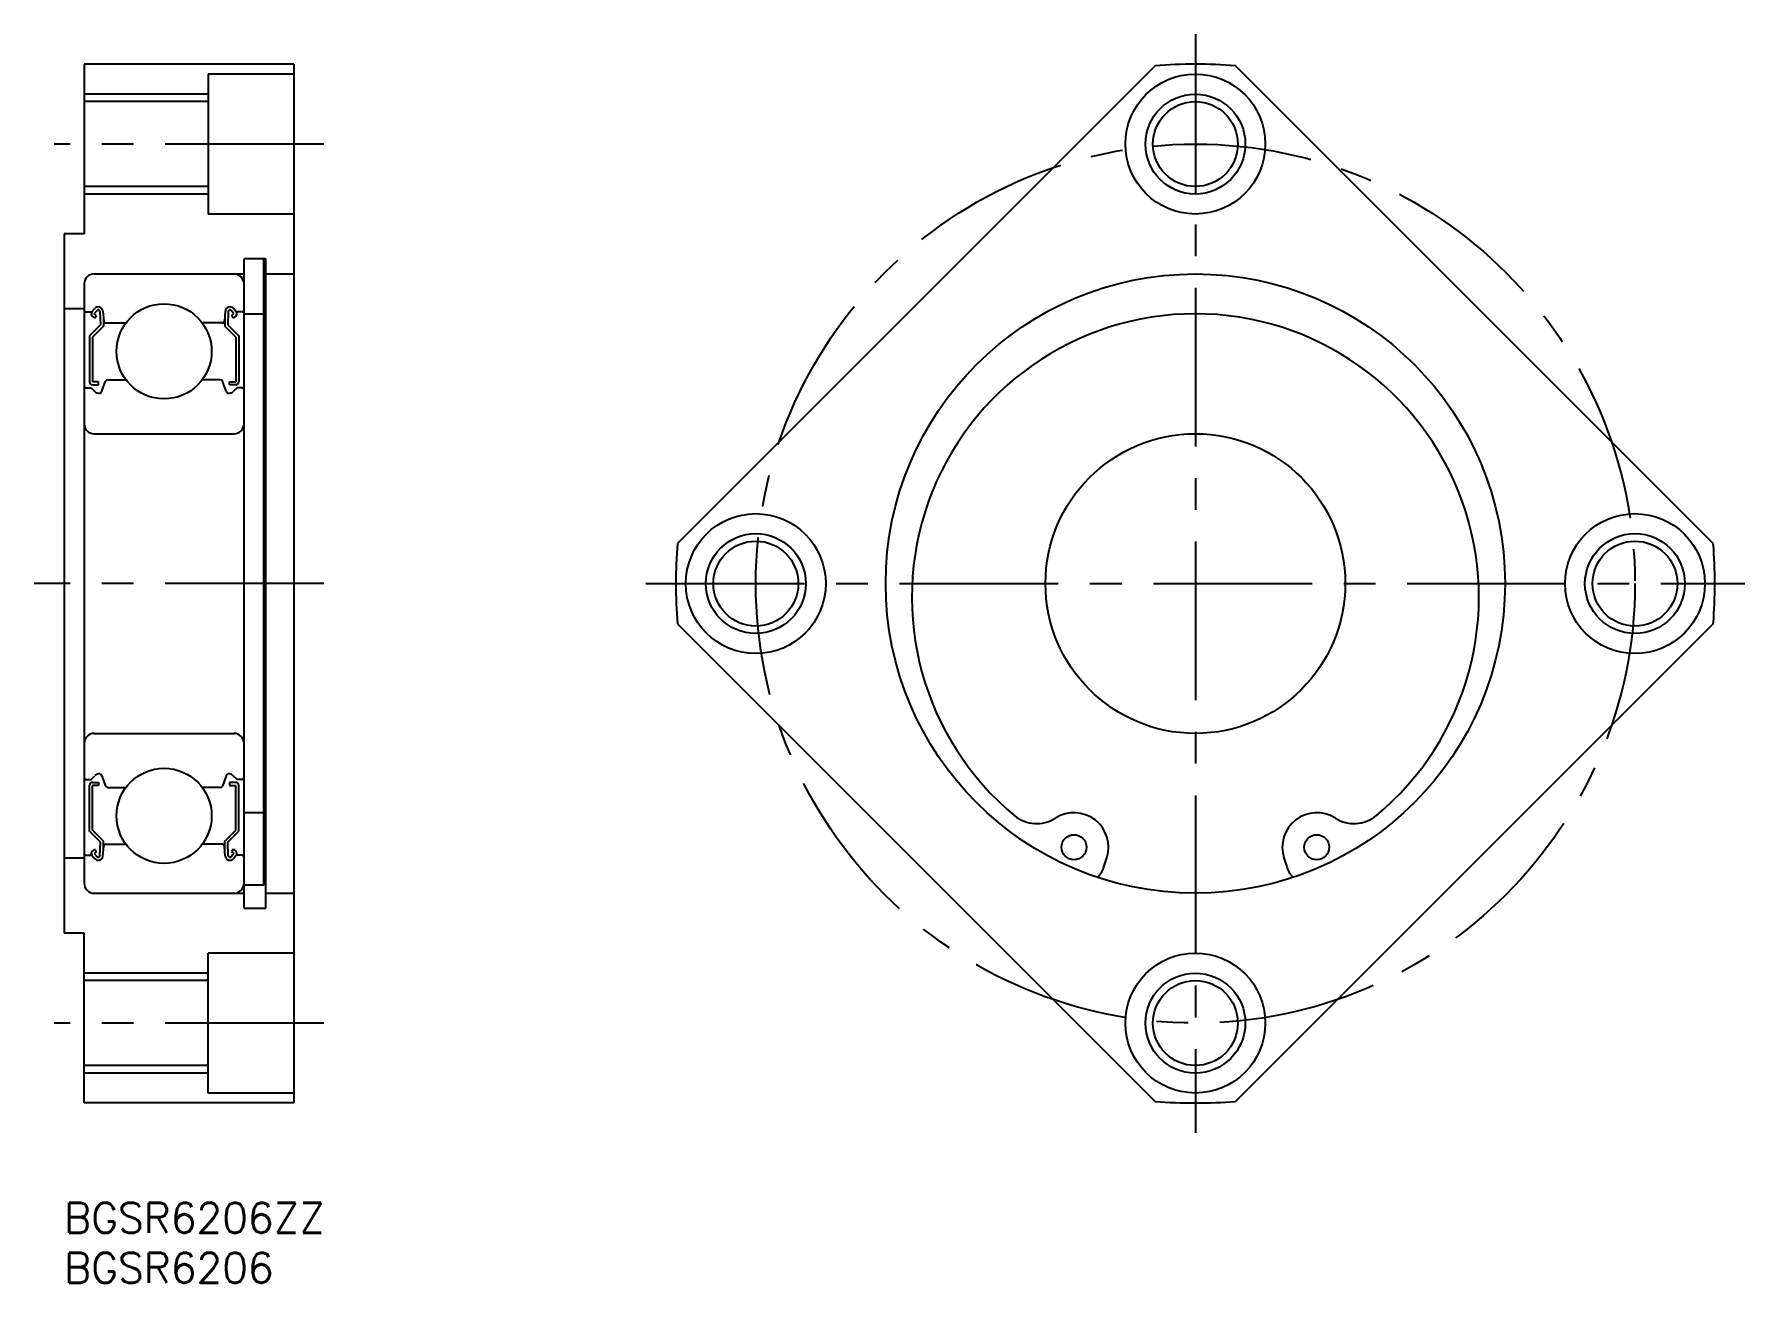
# Model space of a CAD drawing. Extents: x -3 to 168, y -8 to 117.
import ezdxf

# ---------------------------------------------------------------- set-up
doc = ezdxf.new("R2010")
doc.units = 0
doc.header["$LTSCALE"] = 0.5
doc.linetypes.add('CENTER', pattern=[50.8, 31.75, -6.35, 6.35, -6.35])
for name, color, linetype in [('MSM_CENTER', 1, 'CENTER'), ('MSM_CONTINUOUS', 7, 'CONTINUOUS'), ('MSM_NARROW', 5, 'CONTINUOUS'), ('MSM_PART_NUMBER', 7, 'CONTINUOUS')]:
    doc.layers.add(name, color=color, linetype=linetype)
doc.styles.get("Standard").update_dxf_attribs({"font": 'txt.shx', "height": 3, "bigfont": 'bigfont.shx'})

# ---------------------------------------------------------------- blocks, each defined once
blk = doc.blocks.new('*U4')
at = {"layer": 'MSM_PART_NUMBER'}
blk.add_text('BGSR6206ZZ', height=3, dxfattribs=at).set_placement((0, -3))
blk = doc.blocks.new('*U5')
at = {"layer": 'MSM_PART_NUMBER'}
blk.add_text('BGSR6206', height=3, dxfattribs=at).set_placement((0, -8))

msp = doc.modelspace()

# ---------------------------------------------------------------- linework, layer by layer
at = {"layer": 'MSM_CENTER'}
for p, q in [((113.23, 117), (113.23, 7)), ((26, 106), (-1, 106)), ((26, 62), (-3, 62)), ((58.23, 62), (168.23, 62)), ((26, 18), (-1, 18))]:
    msp.add_line(p, q, dxfattribs=at)
msp.add_circle((113.23, 62), 44, dxfattribs=at)
at = {"layer": 'MSM_CONTINUOUS'}
for p, q in [((2, 114), (2, 97)), ((23, 114), (2, 114)), ((17.75, 114), (17.75, 114)), ((23, 114), (23, 10)), ((109.21, 113.84), (61.38, 66.02)), ((165.07, 66.02), (117.24, 113.84)), ((14.4, 113), (14.4, 99)), ((23, 113), (14.4, 113)), ((14.4, 110.25), (2, 110.25)), ((14.4, 101.75), (2, 101.75)), ((23, 99), (14.4, 99)), ((0, 97), (0, 27)), ((2, 97), (0, 97)), ((18, 29.5), (18, 94.5)), ((20.2, 94.5), (18, 94.5)), ((20, 31.82, -0.5), (20, 94.5, -0.5)), ((20.2, 29.5), (20.2, 94.5)), ((3, 93), (18, 93)), ((20.2, 93), (23, 93)), ((2, 92), (2, 32)), ((2, 89.5), (0, 89.5)), ((2.2, 89.2), (2.78, 89.2)), ((2.78, 89.2), (3.06, 89.54)), ((3.01, 89.01), (3.29, 89.34)), ((3.57, 89.25), (3.63, 87.9)), ((3.87, 89.28), (3.96, 88.28)), ((16.13, 89.28), (16.04, 88.28)), ((16.43, 89.25), (16.37, 87.9)), ((16.99, 89.01), (16.71, 89.34)), ((17.22, 89.2), (16.94, 89.54)), ((17.8, 89.2), (17.22, 89.2)), ((3.63, 87.9), (2.53, 86.8)), ((3.05, 88.58), (2.82, 88.78)), ((3.93, 87.78), (2.83, 86.68)), ((3.24, 88.81), (3.01, 89.01)), ((3.05, 88.58), (3.24, 88.81)), ((3.93, 88.63), (3.93, 87.78)), ((4.16, 88.1), (6.18, 88.1)), ((15.84, 88.1), (13.82, 88.1)), ((16.07, 88.63), (16.07, 87.78)), ((16.07, 87.78), (17.17, 86.68)), ((16.37, 87.9), (17.47, 86.8)), ((16.76, 88.81), (16.99, 89.01)), ((16.95, 88.58), (16.76, 88.81)), ((16.95, 88.58), (17.18, 88.78)), ((18, 89), (20, 89)), ((2.53, 86.8), (2.53, 82.2)), ((2.83, 86.68), (2.83, 82.2)), ((17.17, 86.68), (17.17, 82.2)), ((17.47, 86.8), (17.47, 82.2)), ((3.45, 82.2), (2.83, 82.2)), ((3.45, 81.9), (3.45, 82.2)), ((3.78, 81.25), (4.15, 82.27)), ((4.34, 82.4), (6.18, 82.4)), ((15.66, 82.4), (13.82, 82.4)), ((16.22, 81.25), (15.85, 82.27)), ((16.55, 82.2), (17.17, 82.2)), ((16.55, 81.9), (16.55, 82.2)), ((2.2, 81.6), (2.7, 81.6)), ((2.7, 81.6), (3.07, 81.23)), ((2.83, 81.9), (3.45, 81.9)), ((17.17, 81.9), (16.55, 81.9)), ((17.3, 81.6), (16.93, 81.23)), ((17.8, 81.6), (17.3, 81.6)), ((3, 77), (17, 77)), ((61.38, 57.98), (109.21, 10.16)), ((165.07, 57.98), (117.24, 10.16)), ((3, 47), (17, 47)), ((2.2, 42.4), (2.7, 42.4)), ((2.53, 37.2), (2.53, 41.8)), ((2.7, 42.4), (3.07, 42.77)), ((2.83, 42.1), (3.45, 42.1)), ((2.83, 37.32), (2.83, 41.8)), ((3.45, 41.8), (2.83, 41.8)), ((3.45, 42.1), (3.45, 41.8)), ((3.78, 42.75), (4.15, 41.73)), ((4.34, 41.6), (6.18, 41.6)), ((15.66, 41.6), (13.82, 41.6)), ((16.22, 42.75), (15.85, 41.73)), ((16.03, 42.24), (16.03, 42.24)), ((16.13, 42.5), (16.13, 42.5)), ((17.17, 42.1), (16.55, 42.1)), ((16.55, 42.1), (16.55, 41.8)), ((16.55, 41.8), (17.17, 41.8)), ((17.3, 42.4), (16.93, 42.77)), ((17.17, 37.32), (17.17, 41.8)), ((17.8, 42.4), (17.3, 42.4)), ((17.47, 37.2), (17.47, 41.8)), ((20, 39.06), (18, 39.06)), ((3.63, 36.1), (2.53, 37.2)), ((3.93, 36.22), (2.83, 37.32)), ((3.57, 34.75), (3.63, 36.1)), ((3.93, 35.37), (3.93, 36.22)), ((16.07, 36.22), (17.17, 37.32)), ((16.07, 35.37), (16.07, 36.22)), ((16.37, 36.1), (17.47, 37.2)), ((16.43, 34.75), (16.37, 36.1)), ((2, 34.5), (0, 34.5)), ((2.2, 34.8), (2.78, 34.8)), ((2.78, 34.8), (3.06, 34.46)), ((3.05, 35.42), (2.82, 35.22)), ((3.24, 35.19), (3.01, 34.99)), ((3.01, 34.99), (3.29, 34.66)), ((3.05, 35.42), (3.24, 35.19)), ((3.87, 34.72), (3.96, 35.72)), ((4.16, 35.9), (6.18, 35.9)), ((15.84, 35.9), (13.82, 35.9)), ((16.13, 34.72), (16.04, 35.72)), ((16.99, 34.99), (16.71, 34.66)), ((16.95, 35.42), (16.76, 35.19)), ((16.76, 35.19), (16.99, 34.99)), ((17.22, 34.8), (16.94, 34.46)), ((16.95, 35.42), (17.18, 35.22)), ((17.8, 34.8), (17.22, 34.8)), ((104.04, 33.55), (104.36, 34.55)), ((122.09, 34.55), (122.42, 33.55)), ((3, 31), (18, 31)), ((20, 31.82), (18, 31.82)), ((20.2, 31), (23, 31)), ((18, 29.5), (20.2, 29.5)), ((2, 27), (0, 27)), ((2, 10), (2, 27)), ((23, 25), (14.4, 25)), ((14.4, 11), (14.4, 25)), ((14.4, 22.25), (2, 22.25)), ((14.4, 13.75), (2, 13.75)), ((23, 11), (14.4, 11)), ((23, 10), (2, 10))]:
    msp.add_line(p, q, dxfattribs=at)
for centre, radius in [((113.23, 106), 7), ((113.23, 106), 4.25), ((113.23, 62), 31), ((10, 85.25), 4.76), ((113.23, 62), 15), ((69.23, 62), 7), ((157.23, 62), 7), ((69.23, 62), 4.25), ((157.23, 62), 4.25), ((10, 38.75), 4.76), ((101.08, 35.61), 1.25), ((125.38, 35.61), 1.25), ((113.23, 18), 7), ((113.23, 18), 4.25)]:
    msp.add_circle(centre, radius, dxfattribs=at)
for centre, radius, start, end in [((113.23, 62), 52, 85.5697, 94.4303), ((3, 92), 1, 90, 180), ((17, 92), 1, 0, 90), ((2.2, 89.4), 0.2, 180, 270), ((3.01, 89.01), 0.3, 139.9073, 229.9975), ((3.41, 89.24), 0.46, 4.9875, 139.9073), ((3.41, 89.24), 0.16, 2.3753, 139.9932), ((16.59, 89.24), 0.46, 40.0927, 175.0125), ((16.59, 89.24), 0.16, 40.0068, 177.6247), ((16.99, 89.01), 0.3, 310.0025, 40.0927), ((17.8, 89.4), 0.2, 270, 0), ((4.16, 88.3), 0.2, 184.9875, 270), ((15.84, 88.3), 0.2, 270, 355.0125), ((113.23, 60.63), 28.38, 309.5855, 230.4145), ((2.83, 82.2), 0.3, 180, 270), ((4.34, 82.2), 0.2, 90, 160.0304), ((15.66, 82.2), 0.2, 19.9696, 90), ((17.17, 82.2), 0.3, 270, 0), ((2.2, 81.4), 0.2, 90, 180), ((3.5, 81.65), 0.6, 225, 272.805), ((3.5, 81.35), 0.3, 265.5374, 340.0304), ((16.5, 81.35), 0.3, 199.9696, 274.4626), ((16.5, 81.65), 0.6, 267.195, 315), ((17.8, 81.4), 0.2, 0, 90), ((3, 78), 1, 180, 270), ((17, 78), 1, 270, 0), ((113.23, 62), 52, 175.5697, 184.4303), ((113.23, 62), 52, 355.5697, 4.4303), ((3, 46), 1, 90, 180), ((17, 46), 1, 0, 90), ((3.5, 42.35), 0.6, 87.195, 135), ((3.5, 42.65), 0.3, 19.9696, 94.4626), ((16.5, 42.65), 0.3, 85.5374, 160.0304), ((16.5, 42.35), 0.6, 45, 92.805), ((2.2, 42.6), 0.2, 180, 270), ((2.83, 41.8), 0.3, 90, 180), ((4.34, 41.8), 0.2, 199.9696, 270), ((15.66, 41.8), 0.2, 270, 340.0304), ((17.17, 41.8), 0.3, 0, 90), ((17.8, 42.6), 0.2, 270, 0), ((97.34, 41.42), 3.45, 230.4145, 302.7519), ((101.08, 35.61), 3.45, 342.0968, 122.7519), ((125.38, 35.61), 3.45, 57.2481, 197.9032), ((129.11, 41.42), 3.45, 237.2481, 309.5855), ((2.2, 34.6), 0.2, 90, 180), ((3.01, 34.99), 0.3, 130.0025, 220.0927), ((3.41, 34.76), 0.46, 220.0927, 355.0125), ((3.41, 34.76), 0.16, 220.0068, 357.6247), ((4.16, 35.7), 0.2, 90, 175.0125), ((15.84, 35.7), 0.2, 4.9875, 90), ((16.59, 34.76), 0.46, 184.9875, 319.9073), ((16.59, 34.76), 0.16, 182.3753, 319.9932), ((16.99, 34.99), 0.3, 319.9073, 49.9975), ((17.8, 34.6), 0.2, 0, 90), ((101.66, 34.32), 2.5, 315.909, 342.0968), ((124.79, 34.32), 2.5, 197.9032, 224.091), ((3, 32), 1, 180, 270), ((17, 32), 1, 270, 0), ((113.23, 62), 52, 265.5697, 274.4303)]:
    msp.add_arc(centre, radius, start, end, dxfattribs=at)
at = {"layer": 'MSM_NARROW'}
for p, q in [((14.4, 111), (2, 111)), ((14.4, 101), (2, 101)), ((14.4, 23), (2, 23)), ((14.4, 13), (2, 13))]:
    msp.add_line(p, q, dxfattribs=at)
for centre in [(113.23, 106), (69.23, 62), (157.23, 62), (113.23, 18)]:
    msp.add_circle(centre, 5, dxfattribs=at)

# ---------------------------------------------------------------- block references
at = {"layer": 'MSM_CONTINUOUS'}
for name in ['*U4', '*U5']:
    msp.add_blockref(name, (0, 0), dxfattribs=at)

doc.saveas('drawing.dxf')
